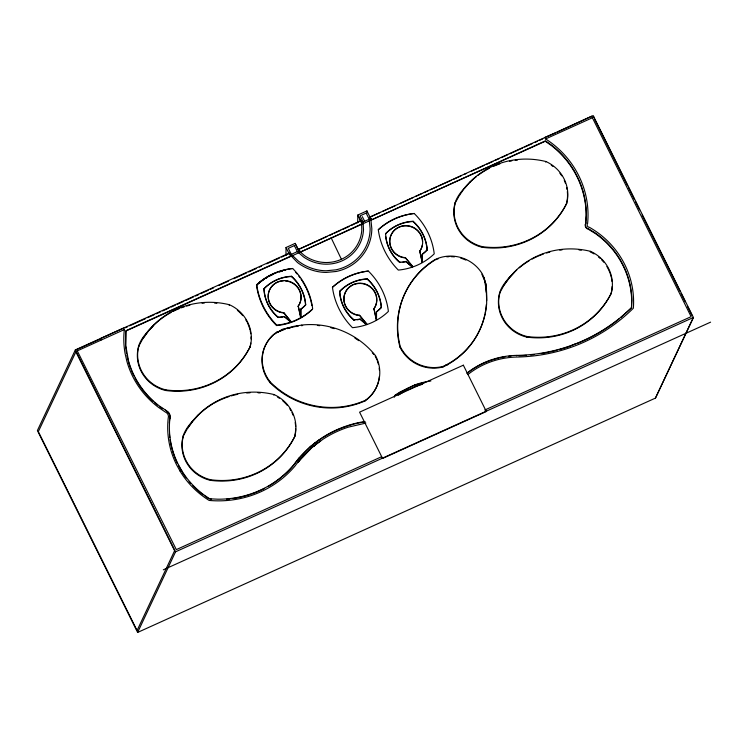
<?xml version="1.0" encoding="UTF-8"?>
<svg xmlns="http://www.w3.org/2000/svg" width="748" height="748" viewBox="0 0 748 748"><rect width="100%" height="100%" fill="white"/><g stroke="black" fill="none" stroke-linecap="round" stroke-linejoin="round"><path stroke-width="1.12" d="M285.97 255.367L286.026 247.513L295.142 243.39L299.013 250.851L289.766 255.04L286.026 247.513M366.913 213.152L366.931 210.908L357.815 215.031L357.684 222.913M486.686 300.621L486.041 283.988L481.852 274.189M620.962 317.348L631.48 307.867L631.695 300.668A84.739 81.7 25.2 0 0 595.277 233.498L588.564 229.346A4.142 3.992 25.2 0 1 585.656 223.484L586.339 215.321A89.255 86.057 25.2 0 0 551.454 145.047L545.47 140.839L370.943 220.146M631.48 307.867L631.892 300.257A84.739 81.7 25.2 0 0 595.473 233.086L588.76 228.935A4.142 3.992 25.2 0 1 585.843 223.072L585.927 222.941M585.74 223.353L586.142 215.733A89.255 86.057 25.2 0 0 551.257 145.458L545.273 141.25L125.767 331.093L125.552 345.819L126.552 353.589M380.414 212.357L369.802 217.163L593.173 115.566L693.396 317.47L655.463 398.086L137.623 632.434L37.4 430.53L75.333 349.914L289.205 253.123L291.168 255.928L125.963 330.691L125.748 345.408L128.497 360.854A85.01 81.962 25.2 0 0 159.492 406.061L166.598 410.811A6.648 6.414 25.2 0 1 170.048 417.767L169.721 418.721A84.935 81.887 25.2 0 0 169.338 423.125M282.903 316.974A43.319 41.766 25.2 0 1 278.106 317.498A40.13 38.7 25.2 0 1 263.922 288.924L264.053 288.653A41.579 40.093 25.2 0 1 291.561 276.264A42.655 41.131 25.2 0 1 305.689 304.735A35.427 34.156 25.2 0 1 300.808 309.12L300.864 317.264L298.237 306.128A16.55 15.96 25.2 0 0 291.383 282.174A16.55 15.96 25.2 0 0 268.7 292.44A16.55 15.96 25.2 0 0 283.773 312.673L291.094 321.734L290.579 321.995L284.474 316.685A43.319 41.766 25.2 0 1 283.95 316.787M394.29 397.216L394.888 395.44L399.843 392.111L414.71 384.94A80.877 77.979 25.2 0 1 430.857 380.984M655.463 398.086L693.2 317.881M153.574 325.202C146.888 332.458 138.894 339.975 137.726 350.41A36.044 34.754 25.2 0 0 165.729 390.503A83.907 80.896 25.2 0 0 249.944 347.156L250.225 346.576A36.493 35.184 25.2 0 0 229.458 304.745A80.765 77.867 25.2 0 0 154.378 324.323L148.403 330.84L143.242 338.002L138.679 346.287L138.96 345.698L137.997 349.821A36.044 34.754 25.2 0 0 166 389.914L165.729 390.503M165.402 410.11L166.065 410.568M169.721 418.721L169.908 418.31A84.935 81.887 25.2 0 0 178.061 464.031L181.914 470.978A85.01 81.962 25.2 0 0 203.391 494.493L209.674 498.804L217.958 499.197A100.961 97.343 25.2 0 0 293.73 464.91C301.351 454.167 311.103 445.041 322.079 437.804A111.153 107.17 25.2 0 1 361.508 422.068L364.977 421.545M229.178 305.334L229.458 304.745M198.155 415.018C191.479 422.274 183.475 429.801 182.306 440.226A36.044 34.754 25.2 0 0 210.31 480.319A83.907 80.896 25.2 0 0 294.534 436.972L294.806 436.393A36.493 35.184 25.2 0 0 274.039 394.561A80.765 77.867 25.2 0 0 198.959 414.14L192.984 420.656L187.832 427.819L183.269 436.103L183.541 435.523L182.587 439.637A36.044 34.754 25.2 0 0 210.59 479.73L210.31 480.319M288.906 253.768L289.205 253.123M291.168 255.928L297.414 262.464A46.722 45.048 25.2 0 0 326.119 272.44L336.273 271.468A46.722 45.048 25.2 0 0 371.84 228.785L370.793 218.697L366.931 210.908M298.733 250.608L304.473 255.601A36.811 35.493 25.2 0 0 341.415 259.294A36.811 35.493 25.2 0 0 361.808 229.655L361.602 222.203L360.863 220.697L298.153 249.589L327.278 236.405M298.461 248.934L298.901 251.085L295.142 243.39M300.406 252.067L361.705 223.998M263.922 288.924A41.579 40.093 25.2 0 1 291.43 276.536L291.561 276.264M278.106 317.498L278.237 317.227A40.13 38.7 25.2 0 1 264.053 288.653M291.094 321.734L283.773 312.673M273.31 335.067A36.044 34.754 25.2 0 0 270.159 382.77A83.907 80.896 25.2 0 0 365.174 400.853L365.454 400.274A36.493 35.184 25.2 0 0 375.496 355.637A80.765 77.867 25.2 0 0 302.94 324.931L294.011 326.287L285.325 328.615L276.704 332.495L285.044 329.204M284.474 316.685L290.654 321.724L291.224 321.462M137.623 632.434L175.556 551.818L693.396 317.47M300.593 317.535L298.237 306.128M331.149 237.827L341.415 259.294M209.674 498.804L211.553 499.309M300.752 317.217L300.808 309.12M302.818 307.68A35.427 34.156 25.2 0 0 305.558 305.006L305.689 304.735M270.159 382.77L270.439 382.191A36.044 34.754 25.2 0 1 273.59 334.478L276.984 331.906M301.743 325.109L301.463 325.698L302.669 325.52M273.768 395.15L274.039 394.561M360.863 220.697L351.195 225.578M361.602 222.203L357.815 215.031L361.415 222.614L370.55 218.668M370.793 218.697L370.11 216.518M339.854 294.198A40.13 38.7 25.2 0 1 339.639 291.514L339.77 291.234A41.579 40.093 25.2 0 1 367.277 278.854A42.655 41.131 25.2 0 1 381.405 307.316L381.274 307.587A35.427 34.156 25.2 0 1 376.394 311.981L376.524 311.701A35.427 34.156 25.2 0 0 381.405 307.316M339.639 291.514A41.579 40.093 25.2 0 1 367.146 279.126L367.277 278.854M354.898 320.013A43.319 41.766 25.2 0 1 353.823 320.088L353.954 319.807A40.13 38.7 25.2 0 1 339.77 291.234M357.03 319.798A43.319 41.766 25.2 0 0 360.19 319.265L366.24 324.576L366.81 324.323L359.489 315.254A16.55 15.96 25.2 0 1 344.407 295.03A16.55 15.96 25.2 0 1 367.1 284.754A16.55 15.96 25.2 0 1 373.953 308.709L376.515 320.125L376.524 311.701M360.19 319.265L366.37 324.305L366.941 324.052L359.489 315.254M282.276 476.551A100.961 97.343 25.2 0 0 293.534 465.321L298.985 458.103M385.482 233.918A41.579 40.093 25.2 0 1 412.99 221.53L413.12 221.258A42.655 41.131 25.2 0 1 427.248 249.72L427.117 249.991A35.427 34.156 25.2 0 1 424.789 252.31M376.309 320.125L373.953 308.709M298.798 458.515L310.327 446.724M310.13 447.136L311.205 445.958M400.741 262.417A43.319 41.766 25.2 0 1 399.666 262.492L399.797 262.221A40.13 38.7 25.2 0 1 385.613 233.647A41.579 40.093 25.2 0 1 413.12 221.258M311.009 446.369L314.955 442.938M314.758 443.349L317.049 441.339M316.853 441.741L319.321 439.74M402.873 262.202A43.319 41.766 25.2 0 0 406.033 261.678L412.083 266.989L412.653 266.727L405.332 257.667A16.55 15.96 25.2 0 1 390.25 237.434A16.55 15.96 25.2 0 1 412.943 227.168A16.55 15.96 25.2 0 1 419.796 251.113L422.358 262.529L422.368 254.114A35.427 34.156 25.2 0 0 427.248 249.72M406.033 261.678L412.213 266.709L412.784 266.456L405.332 257.667M422.153 262.529L419.796 251.113M422.311 262.202L422.368 254.114M375.496 355.637L375.225 356.216A36.493 35.184 25.2 0 1 377.011 360.05M459.44 195.368L464.882 187.626L470.857 181.109A80.765 77.867 25.2 0 1 545.937 161.531A36.493 35.184 25.2 0 1 566.694 203.353L566.423 203.942A83.907 80.896 25.2 0 1 482.208 247.279A36.044 34.754 25.2 0 1 454.204 207.187C455.373 196.761 463.367 189.235 470.043 181.979M443.012 366.95L443.293 366.37A80.765 77.867 25.2 0 0 486.63 303.884C486.845 293.749 487.013 282.753 482.123 273.6A36.044 34.754 25.2 0 0 434.803 259.715L434.532 260.295A83.907 80.896 25.2 0 0 399.974 347.156A36.493 35.184 25.2 0 0 443.012 366.95A80.765 77.867 25.2 0 0 484.919 314.31M399.974 347.156L400.255 346.576A83.907 80.896 25.2 0 1 434.803 259.715M394.888 395.44L409.39 387.399M414.476 385.033L414.514 385.351A80.877 77.979 25.2 0 1 419.787 383.659M482.208 247.279L482.479 246.69A83.907 80.896 25.2 0 0 566.694 203.353M484.115 277.443L485.461 285.661M545.657 162.11L545.937 161.531M514.633 271.805C507.957 279.051 499.954 286.578 498.785 297.003A36.044 34.754 25.2 0 0 526.788 337.096A83.907 80.896 25.2 0 0 611.013 293.758L611.284 293.169A36.493 35.184 25.2 0 0 590.518 251.347A80.765 77.867 25.2 0 0 515.437 270.926L509.463 277.443L504.302 284.595L499.748 292.889L500.019 292.3L499.066 296.423A36.044 34.754 25.2 0 0 527.069 336.516L526.788 337.096M516.634 355.796L516.821 355.384A171.329 165.186 25.2 0 0 569.621 346.044C592.809 337.937 614.22 324.772 631.677 307.465M590.518 251.347L590.247 251.926A36.493 35.184 25.2 0 1 594.052 253.909M576.11 343.556L569.424 346.455A171.329 165.186 25.2 0 1 559.205 349.634M459.721 194.779L455.158 203.063L455.439 202.484L454.475 206.607A36.044 34.754 25.2 0 0 482.479 246.69M142.971 338.582L148.132 331.429M187.552 428.398L192.713 421.246L198.688 414.729A80.765 77.867 25.2 0 1 212.75 403.929M504.03 285.184L509.192 278.022L515.166 271.505A80.765 77.867 25.2 0 1 516.775 269.991M298.143 462.133L299.462 460.431M297.676 462.582L311.944 447.538L323.043 439.198A109.451 105.524 25.2 0 1 348.231 427.173L365.866 423.088M298.218 462.096L299.686 460.329M302.912 456.486L304.305 454.934M148.861 330.625L154.097 324.913M464.601 188.206L467.556 184.99M469.772 182.568L470.576 181.689A80.765 77.867 25.2 0 1 476.411 176.575M302.688 456.832L305.072 454.317M308.774 450.548L310.457 449.099M619.325 318.695C606.563 329.148 592.117 337.544 576.792 343.631M313.618 446.444L315.104 445.247L313.515 446.434M274.161 334.421L282.192 329.354L297.685 326.034M319.125 440.151L321.883 438.216M320.322 441.105C310.504 447.809 301.977 456.327 295.049 465.985A102.663 98.988 25.2 0 1 209.141 500.431A86.712 83.608 25.2 0 1 180.474 471.81L176.528 464.723A86.712 83.608 25.2 0 1 168.235 418.01A4.946 4.768 25.2 0 0 165.243 411.998L158.483 407.361A86.712 83.608 25.2 0 1 126.861 361.247L125.075 353.421A86.712 83.608 25.2 0 1 124.336 329.578L123.588 328.073L100.213 338.648L100.961 340.153M398.114 395.309L405.453 390.839L415.327 386.501A79.176 76.333 25.2 0 1 422.592 384.285M98.96 339.545L76.661 349.634L176.322 549.621L381.611 456.719M555.306 133.022L544.871 137.426L545.61 138.932A90.966 87.703 25.2 0 1 587.601 223.512A2.431 2.347 25.2 0 0 589.518 227.364A86.441 83.346 25.2 0 1 633.35 308.223C618.157 323.323 600.027 335.403 580.298 343.753A172.919 166.72 25.2 0 1 516.962 357.039A82.504 79.55 25.2 0 0 467.893 374.552M557.438 132.059L591.649 116.258L691.124 316.656L484.779 410.035M125.374 327.774L127.506 326.811M129.628 325.848L145.57 318.639M147.693 317.676L154.069 314.786M156.201 313.823L160.446 311.907M162.578 310.944L168.954 308.054M171.077 307.091L175.331 305.165M177.454 304.212L183.83 301.322M185.953 300.359L193.395 296.993M195.518 296.03L198.706 294.59M200.838 293.627L208.271 290.261M210.403 289.298L213.591 287.858M218.902 285.446L228.467 281.117M233.778 278.714L246.531 272.945M248.663 271.982L256.096 268.616M259.285 267.176L261.417 266.213M266.727 263.81L279.434 258.051M281.538 257.106L287.849 254.245M329.354 235.461L332.477 234.049M334.552 233.114L340.798 230.291M342.874 229.346L349.12 226.522M382.537 211.394L395.271 205.635M400.573 203.232L413.307 197.472M415.43 196.518L421.788 193.629M423.91 192.675L428.155 190.749M430.278 189.796L436.645 186.916M438.767 185.953L451.502 180.193M453.625 179.23L461.049 175.864M464.228 174.424L466.35 173.471M471.661 171.068L484.386 165.308M486.509 164.345L492.876 161.465M494.998 160.502L499.243 158.585M501.366 157.622L507.733 154.743M509.856 153.779L522.581 148.02M524.703 147.057L532.137 143.7M535.316 142.26L537.438 141.297M539.56 140.334L542.739 138.894M77.596 350.728L124.336 329.578M545.61 138.932L593.912 117.071M163.316 569.817L710.6 322.145M410.362 387.006L413.307 385.837M180.016 470.997L181.671 470.529L181.727 471.39M287.223 328.624L290.476 327.746M445.733 365.061L447.912 364.706M362.471 422.302L364.781 421.947M295.946 326.539L298.153 326.203M159.296 406.463L162.671 408.782M204.989 496.13L208.589 498.598M299.209 250.44L300.603 251.655M178.379 465.368L180.96 470.015M594.473 118.988L627.647 185.831M628.685 187.916L634.388 199.407M635.426 201.493L639.577 209.851M642.167 215.069L680.016 291.309M681.045 293.394L685.196 301.753M687.786 306.97L691.937 315.329M362.341 216.668L364.734 221.483M75.333 349.914L175.556 551.818M126.889 355.066L128.067 360.227M370.989 218.285L371.139 219.734M485.807 287.868L486.219 292.29M157.482 405.061A85.01 81.962 25.2 0 1 154.836 402.863M153.116 401.339A85.01 81.962 25.2 0 1 134.995 378.03M133.957 376.01A85.01 81.962 25.2 0 1 131.19 369.811M130.778 368.755A85.01 81.962 25.2 0 1 128.301 361.265M166.402 411.222A6.648 6.414 25.2 0 1 167.122 411.662M167.776 412.185A6.648 6.414 25.2 0 1 169.861 418.179M177.369 463.423A84.935 81.887 25.2 0 1 174.677 457.187M174.284 456.13A84.935 81.887 25.2 0 1 172.508 450.773M172.199 449.698A84.935 81.887 25.2 0 1 170.095 439.815M169.787 437.589A84.935 81.887 25.2 0 1 169.459 434.251M203.194 494.905A85.01 81.962 25.2 0 1 192.909 485.779M190.581 483.264A85.01 81.962 25.2 0 1 189.085 481.534M186.233 477.963A85.01 81.962 25.2 0 1 182.325 472.353M281.463 477.233A100.961 97.343 25.2 0 1 268.336 486.34M264.586 488.397A100.961 97.343 25.2 0 1 251.786 493.942M250.767 494.288A100.961 97.343 25.2 0 1 243.53 496.438M242.483 496.7A100.961 97.343 25.2 0 1 232.927 498.561M229.701 498.972A100.961 97.343 25.2 0 1 226.457 499.281M322.734 437.674A111.153 107.17 25.2 0 1 340.751 428.436M341.705 428.062A111.153 107.17 25.2 0 1 346.492 426.332M347.455 426.005A111.153 107.17 25.2 0 1 354.328 424.023M355.319 423.779A111.153 107.17 25.2 0 1 361.321 422.48M420.853 383.369A80.877 77.979 25.2 0 1 425.182 382.34M467.481 372.981A84.169 81.149 25.2 0 1 478.72 365.669M479.711 365.146A84.169 81.149 25.2 0 1 493.231 359.573M494.306 359.246A84.169 81.149 25.2 0 1 498.682 358.077M499.786 357.825A84.169 81.149 25.2 0 1 505.358 356.768M508.734 356.319A84.169 81.149 25.2 0 1 510.996 356.095M557.129 350.195A171.329 165.186 25.2 0 1 549.827 351.943M548.77 352.168A171.329 165.186 25.2 0 1 541.374 353.552M533.913 354.608A171.329 165.186 25.2 0 1 530.697 354.963M526.396 355.337A171.329 165.186 25.2 0 1 518.803 355.739M264.268 279.013A62.626 60.382 25.2 0 0 256.508 285.222A71.116 68.573 25.2 0 0 276.536 325.576A61.214 59.017 25.2 0 0 312.449 309.326M256.508 285.222A67.311 64.898 25.2 0 1 263.446 279.78M265.297 278.574A67.311 64.898 25.2 0 1 267.195 277.424M270.112 275.825A67.311 64.898 25.2 0 1 273.114 274.376M279.331 271.935A67.311 64.898 25.2 0 1 282.529 270.944M265.203 278.406A62.626 60.382 25.2 0 1 276.087 272.861M279.247 271.739A62.626 60.382 25.2 0 1 282.473 270.776M283.557 270.496A62.626 60.382 25.2 0 1 285.745 270M295.75 272.468A68.349 65.899 25.2 0 1 297.012 273.927M298.826 276.18A68.349 65.899 25.2 0 1 299.976 277.723M301.089 279.294A68.349 65.899 25.2 0 1 302.155 280.893M302.669 281.706A68.349 65.899 25.2 0 1 305.941 287.559M306.362 288.419A68.349 65.899 25.2 0 1 307.54 291.028M307.914 291.907A68.349 65.899 25.2 0 1 309.859 297.283M310.139 298.19A68.349 65.899 25.2 0 1 311.897 305.577M466.799 373.261A84.169 81.149 25.2 0 1 516.821 355.384M443.293 366.37A36.493 35.184 25.2 0 1 400.255 346.576M435.486 259.846A36.044 34.754 25.2 0 1 438.459 258.658M446.818 256.826A36.044 34.754 25.2 0 1 448.968 256.686M451.128 256.667A36.044 34.754 25.2 0 1 454.373 256.882M460.74 258.163A36.044 34.754 25.2 0 1 465.826 260.07M486.35 304.473A80.765 77.867 25.2 0 1 485.143 313.225M365.454 400.274A83.907 80.896 25.2 0 1 270.439 382.191M379.339 376.478A36.493 35.184 25.2 0 1 365.174 400.853M377.385 361.041A36.493 35.184 25.2 0 1 378.329 364.052M379.171 368.156A36.493 35.184 25.2 0 1 379.395 370.241M317.404 325.455A80.765 77.867 25.2 0 1 319.676 325.679M330.878 327.736A80.765 77.867 25.2 0 1 334.178 328.653M354.917 338.096A80.765 77.867 25.2 0 1 358.703 340.649M372.28 352.757A80.765 77.867 25.2 0 1 373.776 354.468M551.285 165.243A36.493 35.184 25.2 0 1 553.034 166.486M559.869 173.218A36.493 35.184 25.2 0 1 561.729 175.817M564.282 180.455A36.493 35.184 25.2 0 1 565.479 183.391M566.666 187.421A36.493 35.184 25.2 0 1 567.068 189.478M567.349 191.553A36.493 35.184 25.2 0 1 566.423 203.942M478.168 175.228A80.765 77.867 25.2 0 1 489.529 168.207M493.568 166.299A80.765 77.867 25.2 0 1 499.851 163.877M509.622 161.259A80.765 77.867 25.2 0 1 511.838 160.848M515.194 160.334A80.765 77.867 25.2 0 1 517.448 160.081M250.225 346.576A83.907 80.896 25.2 0 1 166 389.914M237.397 310.364A36.493 35.184 25.2 0 1 242.726 315.609M245.811 319.938A36.493 35.184 25.2 0 1 246.868 321.78M247.354 322.725A36.493 35.184 25.2 0 1 249.935 329.625M250.187 330.644A36.493 35.184 25.2 0 1 250.748 333.739M251.029 336.862A36.493 35.184 25.2 0 1 251.066 338.947M250.758 343.089A36.493 35.184 25.2 0 1 249.944 347.156M154.901 324.146A80.765 77.867 25.2 0 1 171.068 312.458M173.05 311.42A80.765 77.867 25.2 0 1 175.06 310.448M176.07 309.981A80.765 77.867 25.2 0 1 179.165 308.662M181.259 307.849A80.765 77.867 25.2 0 1 184.438 306.755M186.589 306.091A80.765 77.867 25.2 0 1 189.852 305.221M202.091 303.192A80.765 77.867 25.2 0 1 204.354 303.024M214.564 303.052A80.765 77.867 25.2 0 1 216.836 303.239M611.284 293.169A83.907 80.896 25.2 0 1 527.069 336.516M598.456 256.966A36.493 35.184 25.2 0 1 600.092 258.35M601.635 259.837A36.493 35.184 25.2 0 1 603.786 262.211M606.88 266.531A36.493 35.184 25.2 0 1 609.695 272.216M610.069 273.207A36.493 35.184 25.2 0 1 611.247 277.246M611.471 278.265A36.493 35.184 25.2 0 1 611.939 281.37M612.098 286.578A36.493 35.184 25.2 0 1 611.013 293.758M519.271 267.793A80.765 77.867 25.2 0 1 529.229 260.715M532.127 259.06A80.765 77.867 25.2 0 1 537.139 256.573M538.158 256.125A80.765 77.867 25.2 0 1 543.375 254.068M546.573 253.011A80.765 77.867 25.2 0 1 549.817 252.095M559.785 250.159A80.765 77.867 25.2 0 1 562.029 249.897M579.027 249.944A80.765 77.867 25.2 0 1 581.29 250.215M294.806 436.393A83.907 80.896 25.2 0 1 210.59 479.73M277.583 397.132A36.493 35.184 25.2 0 1 279.397 398.273M282.809 400.872A36.493 35.184 25.2 0 1 287.307 405.425M289.831 408.857A36.493 35.184 25.2 0 1 290.944 410.671M291.935 412.541A36.493 35.184 25.2 0 1 293.225 415.439M295.18 422.517A36.493 35.184 25.2 0 1 295.619 426.678M295.647 428.763A36.493 35.184 25.2 0 1 294.534 436.972M213.704 403.368A80.765 77.867 25.2 0 1 229.019 396.571M231.169 395.907A80.765 77.867 25.2 0 1 237.733 394.299M246.681 393.009A80.765 77.867 25.2 0 1 250.066 392.784M258.013 392.803A80.765 77.867 25.2 0 1 260.285 392.952M256.732 284.745A71.116 68.573 25.2 0 0 276.76 325.1A61.214 59.017 25.2 0 0 312.673 308.849A68.349 65.899 25.2 0 0 292.646 268.495A67.311 64.898 25.2 0 0 256.732 284.745A62.626 60.382 25.2 0 1 292.646 268.495M283.642 312.945A16.55 15.96 25.2 0 1 268.111 296.675A16.55 15.96 25.2 0 1 283.24 280.883M285.259 280.902A16.55 15.96 25.2 0 1 299.265 290.159A16.55 15.96 25.2 0 1 298.115 306.399M284.605 316.413A43.319 41.766 25.2 0 1 278.237 317.227M291.43 276.536A42.655 41.131 25.2 0 1 305.558 305.006M302.407 308.036A35.427 34.156 25.2 0 1 300.677 309.392M378.292 229.739A71.116 68.573 25.2 0 0 398.319 270.084A61.214 59.017 25.2 0 0 434.233 253.834A68.349 65.899 25.2 0 0 414.196 213.479A67.311 64.898 25.2 0 0 378.292 229.739A62.626 60.382 25.2 0 1 414.196 213.479M405.201 257.938A16.55 15.96 25.2 0 1 389.671 241.174A16.55 15.96 25.2 0 1 405.809 225.849A16.55 15.96 25.2 0 1 422.536 241.482M422.339 244.989A16.55 15.96 25.2 0 1 419.665 251.393M406.164 261.398A43.319 41.766 25.2 0 1 399.797 262.221M412.99 221.53A42.655 41.131 25.2 0 1 427.117 249.991M424.378 252.665A35.427 34.156 25.2 0 1 423.966 253.03M423.536 253.376A35.427 34.156 25.2 0 1 422.237 254.385M399.666 262.492A40.13 38.7 25.2 0 1 385.697 236.602M332.449 287.326A71.116 68.573 25.2 0 0 352.476 327.68A61.214 59.017 25.2 0 0 388.39 311.43A68.349 65.899 25.2 0 0 368.353 271.075A67.311 64.898 25.2 0 0 332.449 287.326A62.626 60.382 25.2 0 1 368.353 271.075M359.358 315.534A16.55 15.96 25.2 0 1 344.155 302.276A16.55 15.96 25.2 0 1 353.019 284.904M353.935 284.521A16.55 15.96 25.2 0 1 375.795 294.647M376.104 295.591A16.55 15.96 25.2 0 1 373.832 308.98M360.321 318.994A43.319 41.766 25.2 0 1 353.954 319.807M367.146 279.126A42.655 41.131 25.2 0 1 381.274 307.587M353.823 320.088A40.13 38.7 25.2 0 1 339.966 295.095M75.885 351.831L38.335 431.624L137.071 630.517L174.611 550.724L75.885 351.831M294.375 245.578L288.298 248.336L291.281 254.348L298.443 261.164A45.002 43.393 25.2 0 0 326.091 270.776L335.88 269.832A45.002 43.393 25.2 0 0 370.138 228.72L369.147 219.117L366.155 213.096L360.078 215.845L363.07 221.866L363.5 229.786A38.522 37.148 25.2 0 1 342.163 260.809A38.522 37.148 25.2 0 1 303.51 256.938L297.358 251.599L294.375 245.578M463.349 365.192L359.582 412.157L382.565 458.449L486.331 411.494L463.349 365.192"/></g></svg>
